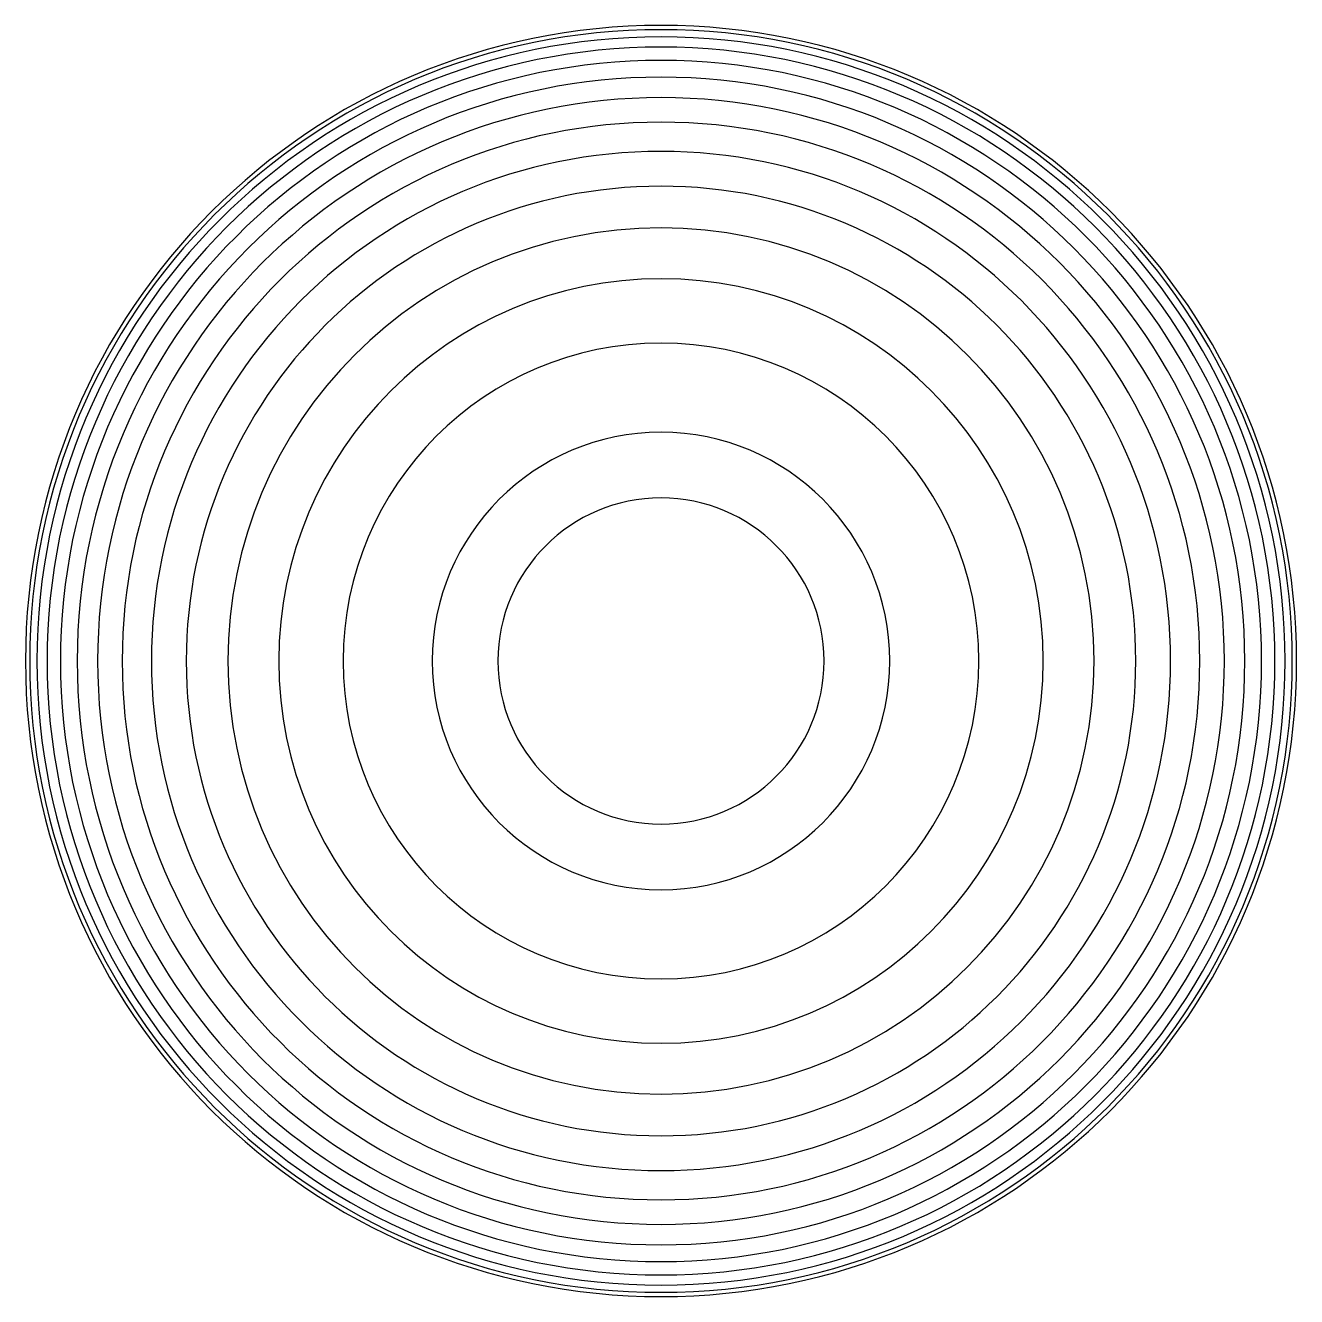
# Model space of a CAD drawing. Extents: x 404.2 to 419.2, y 184.6 to 199.5.
import ezdxf

# ---------------------------------------------------------------- set-up
doc = ezdxf.new("R2010")
doc.units = 13

msp = doc.modelspace()

# ---------------------------------------------------------------- linework, layer by layer
at = {"extrusion": (0, -4e-16, -1)}
for centre, radius in [((-411.712, 192.035, 12.5), 7.483), ((-411.712, 192.035, 12), 7.483), ((-411.712, 192.035, 11.5), 7.483), ((-411.712, 192.035, 11), 7.433), ((-411.712, 192.035, 10.5), 7.348), ((-411.712, 192.035, 10), 7.228), ((-411.712, 192.035, 9.5), 7.071), ((-411.712, 192.035, 9), 6.874), ((-411.712, 192.035, 8.5), 6.633), ((-411.712, 192.035, 8), 6.344), ((-411.712, 192.035, 7.5), 6), ((-411.712, 192.035, 7), 5.59), ((-411.712, 192.035, 6.5), 5.099), ((-411.712, 192.035, 6), 4.5), ((-411.712, 192.035, 5.5), 3.742), ((-411.712, 192.035, 5), 2.693), ((-411.712, 192.035, 4.5), 1.92)]:
    msp.add_circle(centre, radius, dxfattribs=at)

doc.saveas('drawing.dxf')
